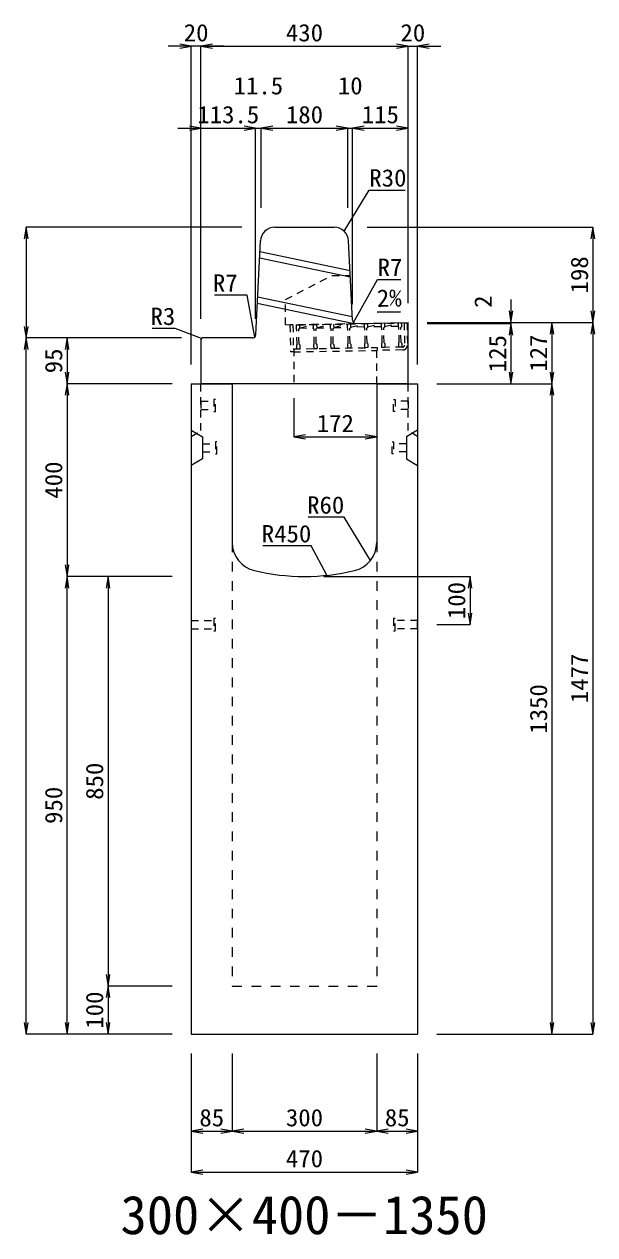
# Model space of a CAD drawing. Units: millimetres at full size. Extents: x -22536 to 51867, y -19720 to 38340.
# Drawn here: x 12318 to 13503, y 28154 to 30666 of the extents above; entities that cross this region are included whole.
import ezdxf
from ezdxf.enums import TextEntityAlignment as Align

# ---------------------------------------------------------------- set-up
doc = ezdxf.new("R2010")
doc.units = ezdxf.units.MM
doc.header["$LTSCALE"] = 20
for name, pattern in [('USER1', [2, 1, -1]), ('USER2', [1.35, 0.75, -0.6]), ('USER3', [1.35, 0.75, -0.6])]:
    doc.linetypes.add(name, pattern=pattern)
for name, color, linetype, lineweight in [('インサート', 3, 'USER2', 9), ('グレーチング', 7, 'USER2', 5), ('寸法線', 7, 'Continuous', 13), ('引出線', 4, 'Continuous', 13), ('本体', 2, 'Continuous', 13)]:
    doc.layers.add(name, color=color, linetype=linetype, lineweight=lineweight)
doc.layers.add('文字', color=7, linetype='Continuous')
doc.styles.add('ＭＳ 明朝', font='')
doc.styles.get('ＭＳ 明朝').set_extended_font_data('MS Mincho')

# ---------------------------------------------------------------- blocks, each defined once
blk = doc.blocks.new('open_arrow')
at = {"color": 0, "linetype": 'Continuous', "lineweight": -2}
blk.add_lwpolyline([(7.5, 1.25), (0, 0), (7.5, -1.25)], dxfattribs=at)

msp = doc.modelspace()

# ---------------------------------------------------------------- linework, layer by layer
at = {"layer": 'インサート'}
for p, q in [((12685, 29883.5), (12712, 29883.5)), ((12685, 29883.5), (12685, 29866.5)), ((12715, 29887.5), (12712, 29887.5)), ((12712, 29887.5), (12712, 29862.5)), ((12715, 29862.5), (12715, 29887.5)), ((13085, 29887.5), (13088, 29887.5)), ((13085, 29862.5), (13085, 29887.5)), ((13088, 29887.5), (13088, 29862.5)), ((13115, 29883.5), (13088, 29883.5)), ((13115, 29883.5), (13115, 29866.5)), ((12685, 29866.5), (12712, 29866.5)), ((12712, 29862.5), (12715, 29862.5)), ((13088, 29862.5), (13085, 29862.5)), ((13115, 29866.5), (13088, 29866.5)), ((12718.2, 29799.5), (12715.2, 29799.5)), ((12715.2, 29799.5), (12715.2, 29774.5)), ((12718.2, 29774.5), (12718.2, 29799.5)), ((13081.8, 29799.5), (13084.8, 29799.5)), ((13081.8, 29774.5), (13081.8, 29799.5)), ((13084.8, 29799.5), (13084.8, 29774.5)), ((12688.2, 29795.5), (12715.2, 29795.5)), ((12688.2, 29795.5), (12688.2, 29778.5)), ((12688.2, 29778.5), (12715.2, 29778.5)), ((12715.2, 29774.5), (12718.2, 29774.5)), ((13084.8, 29774.5), (13081.8, 29774.5)), ((13111.8, 29795.5), (13084.8, 29795.5)), ((13111.8, 29778.5), (13084.8, 29778.5)), ((13111.8, 29795.5), (13111.8, 29778.5)), ((12665, 29428.5), (12712, 29428.5)), ((12665, 29428.5), (12665, 29411.5)), ((12715, 29432.5), (12712, 29432.5)), ((12712, 29432.5), (12712, 29407.5)), ((12715, 29407.5), (12715, 29432.5)), ((13088, 29432.5), (13085, 29432.5)), ((13085, 29432.5), (13085, 29407.5)), ((13088, 29407.5), (13088, 29432.5)), ((13135, 29428.5), (13088, 29428.5)), ((13135, 29411.5), (13135, 29428.5)), ((12665, 29411.5), (12712, 29411.5)), ((12712, 29407.5), (12715, 29407.5)), ((13085, 29407.5), (13088, 29407.5)), ((13135, 29411.5), (13088, 29411.5))]:
    msp.add_line(p, q, dxfattribs=at)
at = {"layer": 'グレーチング'}
for p, q in [((12875.93, 30042.22), (12869.93, 30042.11)), ((12869.93, 30042.11), (12870.9, 29986.12)), ((12875.93, 30042.22), (12876.9, 29986.23)), ((12882.43, 30042.33), (13101.39, 30046.13)), ((12882.43, 30042.33), (12882.56, 30034.33)), ((12884.09, 30032.86), (12882.56, 30034.33)), ((12884.63, 30001.86), (12884.09, 30032.86)), ((12888.09, 30032.93), (12889.56, 30034.45)), ((12888.63, 30001.93), (12888.09, 30032.93)), ((12889.43, 30042.45), (12889.56, 30034.45)), ((12889.55, 30035.45), (12918.22, 30042.95)), ((12889.55, 30035.45), (12918.34, 30035.95)), ((12918.22, 30042.95), (12918.36, 30034.95)), ((12919.89, 30033.48), (12918.36, 30034.95)), ((12920.42, 30002.48), (12919.89, 30033.48)), ((12923.88, 30033.55), (12925.36, 30035.07)), ((12924.42, 30002.55), (12923.88, 30033.55)), ((12925.22, 30043.07), (12925.36, 30035.07)), ((12925.34, 30036.07), (12953.52, 30043.56)), ((12925.34, 30036.07), (12953.64, 30036.57)), ((12953.52, 30043.56), (12953.65, 30035.57)), ((12955.18, 30034.09), (12953.65, 30035.57)), ((12955.72, 30003.1), (12955.18, 30034.09)), ((12959.18, 30034.16), (12960.65, 30035.69)), ((12959.72, 30003.17), (12959.18, 30034.16)), ((12960.51, 30043.69), (12960.65, 30035.69)), ((12960.64, 30036.69), (12988.81, 30044.18)), ((12960.64, 30036.69), (12988.93, 30037.18)), ((12988.51, 30044.17), (12988.65, 30036.17)), ((12990.18, 30034.7), (12988.65, 30036.17)), ((12990.71, 30003.7), (12990.18, 30034.7)), ((12994.17, 30034.77), (12995.65, 30036.3)), ((12994.71, 30003.77), (12994.17, 30034.77)), ((12995.51, 30044.29), (12995.65, 30036.3)), ((12995.63, 30037.3), (13023.8, 30044.79)), ((13023.93, 30037.79), (12995.63, 30037.3)), ((13023.8, 30044.79), (13023.94, 30036.79)), ((13025.47, 30035.31), (13023.94, 30036.79)), ((13026.01, 30004.32), (13025.47, 30035.31)), ((13029.47, 30035.38), (13030.94, 30036.91)), ((13030.01, 30004.39), (13029.47, 30035.38)), ((13030.8, 30044.91), (13030.94, 30036.91)), ((13030.93, 30037.91), (13059.1, 30045.4)), ((13059.22, 30038.4), (13030.93, 30037.91)), ((13059.1, 30045.4), (13059.24, 30037.4)), ((13060.76, 30035.93), (13059.24, 30037.4)), ((13061.3, 30004.93), (13060.76, 30035.93)), ((13064.76, 30036), (13066.24, 30037.52)), ((13065.3, 30005), (13064.76, 30036)), ((13066.1, 30045.52), (13066.24, 30037.52)), ((13066.22, 30038.52), (13094.39, 30046.01)), ((13094.52, 30039.01), (13066.22, 30038.52)), ((13094.39, 30046.01), (13094.53, 30038.01)), ((13096.06, 30036.54), (13094.53, 30038.01)), ((13096.6, 30005.54), (13096.06, 30036.54)), ((13100.06, 30036.61), (13101.53, 30038.14)), ((13100.6, 30005.61), (13100.06, 30036.61)), ((13101.39, 30046.13), (13101.53, 30038.14)), ((13106.89, 30046.23), (13112.89, 30046.33)), ((13106.89, 30046.23), (13107.69, 30000.24)), ((13112.89, 30046.33), (13113.69, 30000.34)), ((13112.89, 30046.33), (13113.69, 30000.34)), ((12884.63, 30001.86), (12883.16, 30000.34)), ((12883.16, 30000.34), (12883.29, 29992.34)), ((12888.63, 30001.93), (12890.15, 30000.46)), ((12890.15, 30000.46), (12890.29, 29992.46)), ((12920.42, 30002.48), (12918.95, 30000.96)), ((12918.95, 30000.96), (12919.09, 29992.96)), ((12924.42, 30002.55), (12925.95, 30001.08)), ((12925.95, 30001.08), (12926.09, 29993.08)), ((12955.72, 30003.1), (12954.25, 30001.57)), ((12954.25, 30001.57), (12954.38, 29993.57)), ((12959.72, 30003.17), (12961.24, 30001.69)), ((12961.24, 30001.69), (12961.38, 29993.69)), ((12990.71, 30003.7), (12989.24, 30002.18)), ((12989.24, 30002.18), (12989.38, 29994.18)), ((12994.71, 30003.77), (12996.24, 30002.3)), ((12996.24, 30002.3), (12996.38, 29994.3)), ((13026.01, 30004.32), (13024.53, 30002.79)), ((13024.53, 30002.79), (13024.67, 29994.79)), ((13030.01, 30004.39), (13031.53, 30002.91)), ((13031.53, 30002.91), (13031.67, 29994.91)), ((13061.3, 30004.93), (13059.83, 30003.41)), ((13059.83, 30003.41), (13059.97, 29995.41)), ((13065.3, 30005), (13066.83, 30003.53)), ((13066.83, 30003.53), (13066.97, 29995.53)), ((13096.6, 30005.54), (13095.12, 30004.02)), ((13095.12, 30004.02), (13095.26, 29996.02)), ((13100.6, 30005.61), (13102.12, 30004.14)), ((13102.12, 30004.14), (13102.26, 29996.14)), ((12876.9, 29986.23), (12870.9, 29986.12)), ((12876.8, 29992.22), (13050.77, 29995.25)), ((12876.9, 29986.22), (13050.87, 29989.25)), ((12883.29, 29992.34), (12890.29, 29992.46)), ((12919.09, 29992.96), (12926.09, 29993.08)), ((12954.38, 29993.57), (12961.38, 29993.69)), ((12996.38, 29994.3), (12989.38, 29994.18)), ((13031.67, 29994.91), (13024.67, 29994.79)), ((13103.76, 29996.17), (13050.77, 29995.25)), ((13050.77, 29995.25), (13050.87, 29989.25)), ((13103.87, 29990.17), (13050.87, 29989.25)), ((13066.97, 29995.53), (13059.97, 29995.41)), ((13102.26, 29996.14), (13095.26, 29996.02))]:
    msp.add_line(p, q, dxfattribs=at)
for radius, start, end in [(4, 270.99562, 0.99536), (10, 270.99553, 0.99532)]:
    msp.add_arc((13103.69, 30000.17), radius, start, end, dxfattribs=at)
at = {"layer": '寸法線'}
for p, q in [((12733, 30620.58), (12617, 30620.58)), ((12665, 29960), (12665, 30620.58)), ((12685, 30620.58), (13115, 30620.58)), ((12685, 30137), (12685, 30620.58)), ((12685, 30055), (12685, 30620.58)), ((13067, 30620.58), (13183, 30620.58)), ((13115, 30087), (13115, 30620.58)), ((13115, 30087), (13115, 30620.58)), ((13135, 29960), (13135, 30620.58)), ((12637, 30450.58), (12798.5, 30450.58)), ((12685, 30055), (12685, 30450.58)), ((12750.5, 30450.58), (12858, 30450.58)), ((12798.5, 30055), (12798.5, 30450.58)), ((12798.5, 30055), (12798.5, 30450.58)), ((12810, 30285), (12810, 30450.58)), ((12810, 30450.58), (12990, 30450.58)), ((12810, 30285), (12810, 30450.58)), ((12942, 30450.58), (13048, 30450.58)), ((12990, 30285), (12990, 30450.58)), ((12990, 30285), (12990, 30450.58)), ((13000, 30085), (13000, 30450.58)), ((13000, 30450.58), (13115, 30450.58)), ((13000, 30085), (13000, 30450.58)), ((13115, 30087), (13115, 30450.58)), ((12322.06, 30245), (12322.06, 30015)), ((12770, 30245), (12322.06, 30245)), ((13030, 30245), (13498.78, 30245)), ((13498.78, 30245), (13498.78, 30047)), ((13328.78, 30095), (13328.78, 29997)), ((13155, 30047), (13328.78, 30047)), ((13155, 30047), (13413.78, 30047)), ((13155, 30047), (13498.78, 30047)), ((13155, 30047), (13498.78, 30047)), ((13155, 30045), (13328.78, 30045)), ((13155, 30045), (13328.78, 30045)), ((13328.78, 30045), (13328.78, 29920)), ((13413.78, 30047), (13413.78, 29920)), ((13498.78, 30047), (13498.78, 28570)), ((12322.06, 28570), (12322.06, 30015)), ((12645, 30015), (12322.06, 30015)), ((12645, 30015), (12322.06, 30015)), ((12407.06, 30015), (12407.06, 29920)), ((12645, 30015), (12407.06, 30015)), ((12625, 29920), (12407.06, 29920)), ((12407.06, 29920), (12407.06, 29520)), ((12625, 29920), (12407.06, 29920)), ((13175, 29920), (13328.78, 29920)), ((13175, 29920), (13413.78, 29920)), ((13175, 29920), (13413.78, 29920)), ((13413.78, 29920), (13413.78, 28570)), ((12878, 29890), (12878, 29809.77)), ((12878, 29809.77), (13050, 29809.77)), ((12625, 29520), (12407.06, 29520)), ((12407.06, 28570), (12407.06, 29520)), ((12625, 29520), (12407.06, 29520)), ((12492.06, 29520), (12492.06, 28670)), ((12625, 29520), (12492.06, 29520)), ((12940, 29520), (13243.78, 29520)), ((13243.78, 29520), (13243.78, 29420)), ((13175, 29420), (13243.78, 29420)), ((12625, 28670), (12492.06, 28670)), ((12492.06, 28670), (12492.06, 28570)), ((12625, 28670), (12492.06, 28670)), ((12625, 28570), (12322.06, 28570)), ((12625, 28570), (12407.06, 28570)), ((12625, 28570), (12492.06, 28570)), ((13175, 28570), (13413.78, 28570)), ((13175, 28570), (13498.78, 28570)), ((12665, 28530), (12665, 28368.84)), ((12665, 28530), (12665, 28283.84)), ((12750, 28530), (12750, 28368.84)), ((12750, 28530), (12750, 28368.84)), ((13050, 28530), (13050, 28368.84)), ((13050, 28530), (13050, 28368.84)), ((13135, 28530), (13135, 28368.84)), ((13135, 28530), (13135, 28283.84)), ((12665, 28368.84), (12750, 28368.84)), ((12750, 28368.84), (13050, 28368.84)), ((13050, 28368.84), (13135, 28368.84)), ((12665, 28283.84), (13135, 28283.84))]:
    msp.add_line(p, q, dxfattribs=at)
at = {"layer": '引出線'}
for points in [[(12982.14, 30236.74), (13034.6, 30322.07), (13109.27, 30322.07)], [(13001.83, 30046.93), (13051.86, 30136.53), (13099.79, 30136.53)], [(12796.67, 30016.93), (12781.31, 30103.9), (12713.38, 30103.9)], [(13050.86, 30068.59), (13099.57, 30069.56), (13050.83, 30068.59)], [(12685.88, 30014.12), (12631.81, 30034.81), (12584.09, 30034.81)], [(13037.07, 29553.32), (12982.66, 29643.21), (12907.98, 29643.21)], [(12946.44, 29522.4), (12914.22, 29583.55), (12813.21, 29583.55)]]:
    msp.add_lwpolyline(points, dxfattribs=at)
at = {"layer": '本体', "lineweight": 20}
for p, q in [((12838.54, 30245), (12961.46, 30245)), ((12798.83, 30021.65), (12808.57, 30216.5)), ((12999.66, 30051.77), (12991.42, 30216.5)), ((13006.77, 30045.12), (13115, 30046.99)), ((13115, 29920), (13115, 30046.99)), ((12685, 30012), (12685, 29920)), ((12791.84, 30015), (12688, 30015)), ((13115, 29920), (12685, 29920))]:
    msp.add_line(p, q, dxfattribs=at)
at = {"layer": '本体', "lineweight": 9}
for p, q in [((12995.19, 30141.22), (12806.8, 30180.9)), ((12994.52, 30154.65), (12807.45, 30194.05)), ((12999.32, 30058.59), (12802.75, 30100)), ((12999.99, 30045.17), (12802.09, 30086.85)), ((12665, 29824), (12688.2, 29809.5)), ((13134.58, 29823.74), (13111.8, 29809.5)), ((12688.2, 29809.5), (12688.2, 29764.5)), ((13111.8, 29809.5), (13111.8, 29764.5)), ((12688.2, 29764.5), (12665, 29750)), ((13111.8, 29764.5), (13135, 29750))]:
    msp.add_line(p, q, dxfattribs=at)
at = {"layer": '本体', "linetype": 'USER3', "lineweight": 9}
for p, q in [((12860.81, 30095), (12957.7, 30145)), ((12957.7, 30145), (12995, 30145)), ((12860.81, 30042.58), (12860.81, 30095)), ((12860.81, 30042.58), (13006.77, 30045.11)), ((12878, 29992.24), (12878, 29920)), ((13050, 29920), (13050, 29995.23))]:
    msp.add_line(p, q, dxfattribs=at)
at = {"layer": '本体'}
for p, q in [((12665, 29920), (12665, 28570)), ((12665, 29920), (12750, 29920)), ((12750, 29920), (12750, 29590.53)), ((13050, 29920), (13135, 29920)), ((13050, 29920), (13050, 29590.53)), ((13135, 29920), (13135, 28570)), ((12665, 28570), (13135, 28570))]:
    msp.add_line(p, q, dxfattribs=at)
at = {"layer": '本体', "linetype": 'USER2', "lineweight": 9}
for p, q in [((12685, 29823), (12685, 29920)), ((13115, 29823), (13115, 29920)), ((12665, 29810.5), (12685, 29823)), ((13135, 29810.5), (13115, 29823))]:
    msp.add_line(p, q, dxfattribs=at)
at = {"layer": '本体', "linetype": 'USER1', "lineweight": 15}
for p, q in [((12750, 29590.53), (12750, 28670)), ((13050, 29590.53), (13050, 28670)), ((12750, 28670), (13050, 28670))]:
    msp.add_line(p, q, dxfattribs=at)
at = {"layer": '本体', "lineweight": 20}
for centre, radius, start, end in [((12838.54, 30215), 30, 90, 177.13784), ((12961.46, 30215), 30, 2.86268, 90), ((13006.65, 30052.12), 7, 182.86268, 270.99344), ((12688, 30012), 3, 90, 180), ((12791.84, 30022), 7, 270, 357.13784)]:
    msp.add_arc(centre, radius, start, end, dxfattribs=at)
at = {"layer": '本体'}
for centre, radius, start, end in [((12810, 29590.53), 60, 180, 256.65764), ((12990, 29590.53), 60, 283.34236, 0), ((12900, 29970), 450, 256.65764, 283.34236)]:
    msp.add_arc(centre, radius, start, end, dxfattribs=at)

# ---------------------------------------------------------------- block references
at = {"layer": '寸法線', "xscale": 3.2, "yscale": 3.2}
for p, rotation in [((12665, 30620.58), 180), ((13115, 30620.58), 180), ((13115, 30620.58), 180), ((12685, 30450.58), 180), ((12798.5, 30450.58), 180), ((12798.5, 30450.58), 180), ((12990, 30450.58), 180), ((12990, 30450.58), 180), ((13115, 30450.58), 180), ((12322.06, 30245), 270), ((13498.78, 30245), 270), ((13328.78, 30047), 90), ((13498.78, 30047), 90), ((12322.06, 30015), 90), ((13328.78, 30045), 270), ((13328.78, 30045), 270), ((13413.78, 30047), 270), ((13498.78, 30047), 270), ((12322.06, 30015), 270), ((12407.06, 30015), 270), ((12407.06, 29920), 90), ((13328.78, 29920), 90), ((13413.78, 29920), 90), ((12407.06, 29920), 270), ((13413.78, 29920), 270), ((13050, 29809.77), 180), ((12407.06, 29520), 90), ((12407.06, 29520), 270), ((12492.06, 29520), 270), ((13243.78, 29520), 270), ((13243.78, 29420), 90), ((12492.06, 28670), 90), ((12492.06, 28670), 270), ((12322.06, 28570), 90), ((12407.06, 28570), 90), ((12492.06, 28570), 90), ((13413.78, 28570), 90), ((13498.78, 28570), 90), ((12750, 28368.84), 180), ((13050, 28368.84), 180), ((13135, 28368.84), 180), ((13135, 28283.84), 180)]:
    msp.add_blockref('open_arrow', p, dxfattribs=dict(at, rotation=rotation))
for p in [(12685, 30620.58), (12685, 30620.58), (13135, 30620.58), (12810, 30450.58), (12810, 30450.58), (13000, 30450.58), (13000, 30450.58), (12878, 29809.77), (12665, 28368.84), (12750, 28368.84), (13050, 28368.84), (12665, 28283.84)]:
    msp.add_blockref('open_arrow', p, dxfattribs=at)
at = {"layer": '引出線', "xscale": 0.0533, "yscale": 0.0533}
for p, rotation in [((12982.14, 30236.74), 58.4), ((13050.86, 30068.59), 1.1), ((13001.83, 30046.93), 60.8), ((12685.88, 30014.12), 159.1), ((12796.67, 30016.93), 100), ((13037.07, 29553.32), 121.2), ((12946.44, 29522.4), 117.8)]:
    msp.add_blockref('open_arrow', p, dxfattribs=dict(at, rotation=rotation))

# ---------------------------------------------------------------- texts
at = {"layer": '寸法線', "style": 'ＭＳ 明朝', "width": 1.05}
for s, p in [('20', (12675, 30648.58)), ('430', (12900, 30648.58)), ('20', (13125, 30648.58)), ('11.5', (12804.25, 30538.58)), ('10', (12995, 30538.58)), ('113.5', (12741.75, 30478.58)), ('180', (12900, 30478.58)), ('115', (13057.5, 30478.58)), ('172', (12964, 29837.77)), ('85', (12707.5, 28396.84)), ('300', (12900, 28396.84)), ('85', (13092.5, 28396.84)), ('470', (12900, 28311.84))]:
    msp.add_text(s, height=36.03, dxfattribs=at).set_placement(p, align=Align.MIDDLE_CENTER)
for s, p in [('198', (13470.78, 30146)), ('2', (13270.78, 30090.34)), ('125', (13300.78, 29982.5)), ('127', (13385.78, 29983.5)), ('95', (12379.06, 29967.5)), ('400', (12379.06, 29720)), ('100', (13215.78, 29470)), ('1477', (13470.78, 29308.5)), ('1350', (13385.78, 29245)), ('850', (12464.06, 29095)), ('950', (12379.06, 29045)), ('100', (12464.06, 28620))]:
    msp.add_text(s, height=36.03, rotation=90, dxfattribs=at).set_placement(p, align=Align.MIDDLE_CENTER)
at = {"layer": '引出線', "style": 'ＭＳ 明朝', "width": 1.05}
for s, p in [('R30', (13034.6, 30365.27)), ('R7', (13051.86, 30179.73))]:
    msp.add_text(s, height=36.03, dxfattribs=at).set_placement(p, align=Align.TOP_LEFT)
for s, p in [('R7', (12761.31, 30147.1)), ('R3', (12631.81, 30078.01)), ('R60', (12982.66, 29686.41)), ('R450', (12914.22, 29626.75))]:
    msp.add_text(s, height=36.03, dxfattribs=at).set_placement(p, align=Align.TOP_RIGHT)
msp.add_text('2%', height=36.03, rotation=1.146, dxfattribs=at).set_placement((13049.89, 30115.48), align=Align.TOP_LEFT)
at = {"layer": '文字', "style": 'ＭＳ 明朝'}
msp.add_text('300×400－1350', height=80.06, dxfattribs=at).set_placement((12899.52, 28195.03), align=Align.MIDDLE_CENTER)

doc.saveas('drawing.dxf')
